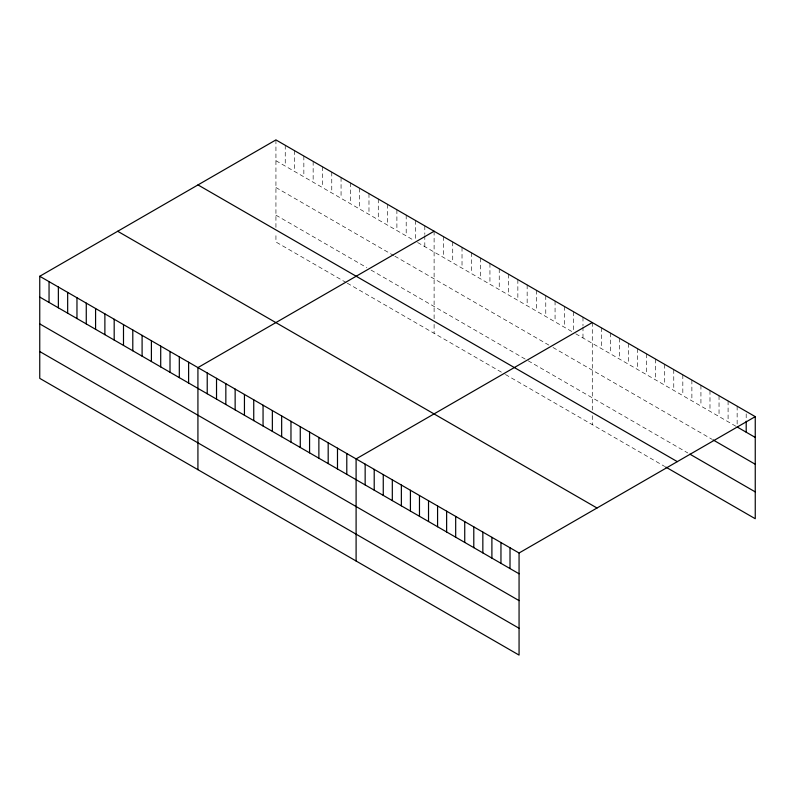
<?xml version="1.0" encoding="UTF-8"?>
<svg xmlns="http://www.w3.org/2000/svg" width="795" height="795" viewBox="0 0 795 795"><rect width="100%" height="100%" fill="white"/><g stroke="black" fill="none" stroke-linecap="round" stroke-linejoin="round"><path stroke-width="0.6" stroke-dasharray="3.98 2.98" d="M275.935 139.91L275.935 227.469M275.935 160.699L414.473 240.686M417.574 242.475L572.639 332.002M575.739 333.791L736.14 426.398M275.935 187.531L393.793 255.573M394.827 256.169L548.868 345.1M553.002 347.495L711.992 439.287M275.935 215.167L366.912 267.696M371.046 270.081L527.155 360.205M528.188 360.801L687.854 452.981M346.232 282.583L275.935 241.998L275.935 233.054M347.276 283.179L504.408 373.908M505.441 374.505L664.709 466.456M746.197 413.857L746.197 419.979M737.144 406.185L737.144 425.752M728.091 400.958L728.091 421.748M719.038 395.731L719.038 416.52M709.985 390.504L709.985 411.293M700.932 385.277L700.932 406.066M691.879 380.05L691.879 400.839M682.826 374.823L682.826 395.612M673.763 369.596L673.763 390.385M664.709 364.368L664.709 385.158M655.656 359.141L655.656 379.93M646.603 353.914L646.603 374.703M637.55 348.687L637.55 369.476M628.497 343.46L628.497 364.249M619.444 338.233L619.444 359.022M610.391 333.006L610.391 353.795M601.338 327.779L601.338 348.568M592.285 322.551L592.285 410.111M592.285 415.696L592.285 424.639M582.983 317.185L582.983 325.741M582.983 326.964L582.983 337.974M573.672 311.809L573.672 331.376M564.37 306.443L564.37 327.232M555.069 301.066L555.069 321.856M545.768 295.69L545.768 316.49M536.456 290.324L536.456 311.113M527.155 284.948L527.155 305.737M517.853 279.582L517.853 300.371M508.542 274.205L508.542 294.995M499.24 268.839L499.24 289.628M489.939 263.463L489.939 284.252M480.637 258.097L480.637 278.886M471.326 252.721L471.326 273.51M462.024 247.344L462.024 268.144M452.723 241.978L452.723 262.767M443.411 236.602L443.411 257.391M434.11 231.236L434.11 318.785M434.11 324.38L434.11 333.314M424.808 225.859L424.808 234.426M424.808 235.648L424.808 246.649M415.507 220.493L415.507 240.06M406.195 215.117L406.195 235.906M396.894 209.751L396.894 230.54M387.592 204.375L387.592 225.164M378.281 198.998L378.281 219.798M368.979 193.632L368.979 214.421M359.678 188.256L359.678 209.045M350.376 182.89L350.376 203.679M341.065 177.514L341.065 198.303M331.763 172.147L331.763 192.937M322.462 166.771L322.462 187.56M313.151 161.405L313.151 182.194M303.849 156.029L303.849 176.818M294.547 150.653L294.547 171.452M285.246 145.286L285.246 166.076"/><path stroke-width="1.19" d="M39.75 276.272L519.065 553.002L519.065 655.09L39.75 378.36L39.75 276.272L275.935 139.91L755.25 416.64L755.25 518.728L665.723 467.033M434.11 231.236L197.925 367.598L197.925 469.676M592.285 322.551L356.1 458.914L356.1 561.002M519.065 553.002L755.25 416.64M737.144 426.975L755.25 437.429M712.996 439.864L755.25 464.26M689.861 454.144L755.25 491.896M197.995 184.917L677.31 461.637M117.69 231.275L597.005 508.005M39.75 297.062L519.065 573.791M39.75 323.893L519.065 600.622M39.75 351.529L519.065 628.259M746.197 421.201L746.197 432.202M510.012 547.775L510.012 568.564M500.959 542.548L500.959 563.337M491.896 537.321L491.896 558.11M482.843 532.094L482.843 552.883M473.79 526.866L473.79 547.656M464.737 521.639L464.737 542.429M455.684 516.412L455.684 537.201M446.631 511.185L446.631 531.974M437.578 505.958L437.578 526.747M428.525 500.731L428.525 521.52M419.472 495.504L419.472 516.293M410.419 490.276L410.419 511.066M401.366 485.049L401.366 505.839M392.313 479.822L392.313 500.611M383.26 474.595L383.26 495.384M374.207 469.368L374.207 490.157M365.153 464.141L365.153 484.93M346.789 453.548L346.789 474.337M337.487 448.171L337.487 468.961M328.186 442.805L328.186 463.594M318.875 437.429L318.875 458.218M309.573 432.053L309.573 452.852M300.272 426.686L300.272 447.476M290.97 421.31L290.97 442.099M281.659 415.944L281.659 436.733M272.357 410.568L272.357 431.357M263.056 405.202L263.056 425.991M253.744 399.825L253.744 420.615M244.443 394.459L244.443 415.248M235.141 389.083L235.141 409.872M225.84 383.707L225.84 404.506M216.528 378.341L216.528 399.13M207.227 372.964L207.227 393.754M188.614 362.222L188.614 383.011M179.312 356.856L179.312 377.645M170.011 351.479L170.011 372.269M160.709 346.103L160.709 366.902M151.398 340.737L151.398 361.526M142.096 335.361L142.096 356.16M132.795 329.995L132.795 350.784M123.493 324.618L123.493 345.408M114.182 319.252L114.182 340.041M104.88 313.876L104.88 334.665M95.579 308.51L95.579 329.299M86.267 303.134L86.267 323.923M76.966 297.757L76.966 318.557M67.664 292.391L67.664 313.18M58.363 287.015L58.363 307.814M49.051 281.649L49.051 302.438"/></g></svg>
